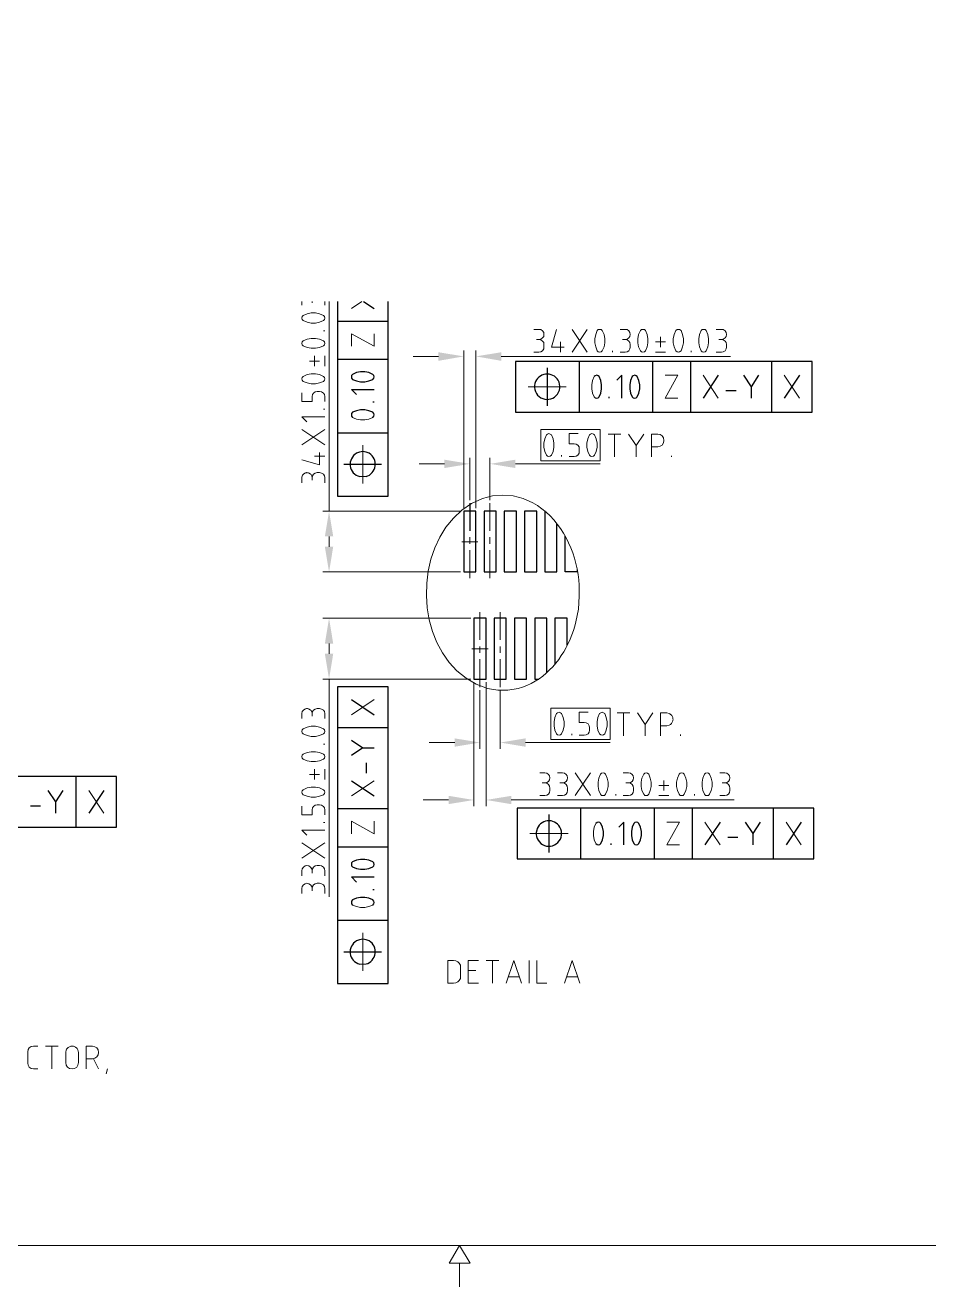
# Model space of a CAD drawing. Header units: inches. Extents: x 0 to 139, y 0 to 117.
# Drawn here: x 41.54 to 63.82, y 0.72 to 31.83 of the extents above; entities that cross this region are included whole.
import ezdxf

# ---------------------------------------------------------------- set-up
doc = ezdxf.new("R2010")
doc.units = ezdxf.units.IN
doc.header["$MEASUREMENT"] = 0
for name, color, linetype, lineweight in [('Color-7-Line_Weight-20', 7, 'Continuous', 20), ('Color-7-Line_Weight-25', 7, 'Continuous', 25), ('Color-7-Line_Weight-30', 7, 'Continuous', 30)]:
    doc.layers.add(name, color=color, linetype=linetype, lineweight=lineweight)

msp = doc.modelspace()

# ---------------------------------------------------------------- hatches: boundary and pattern name
at = {"layer": 'Color-7-Line_Weight-20'}
for points in [[(51.727, 23.768), (51.727, 23.557), (52.349, 23.666)], [(53.273, 23.768), (53.273, 23.557), (52.651, 23.666)], [(51.873, 21.119), (51.873, 20.913), (52.5, 21.016)], [(53.625, 21.119), (53.625, 20.913), (52.997, 21.016)], [(48.926, 19.227), (49.132, 19.227), (49.029, 19.848)], [(48.926, 18.972), (49.132, 18.972), (49.029, 18.351)], [(48.926, 16.583), (49.132, 16.583), (49.029, 17.21)], [(48.926, 16.334), (49.132, 16.334), (49.029, 15.707)], [(52.127, 14.247), (52.127, 14.041), (52.749, 14.144)], [(53.873, 14.247), (53.873, 14.041), (53.252, 14.144)], [(51.975, 12.83), (51.975, 12.625), (52.597, 12.728)], [(53.522, 12.83), (53.522, 12.625), (52.9, 12.728)]]:
    msp.add_hatch(color=256, dxfattribs=at).paths.add_polyline_path(points)

# ---------------------------------------------------------------- linework, layer by layer
at = {"layer": 'Color-7-Line_Weight-20', "linetype": 'Continuous'}
for p, q in [((48.358, 24.925), (48.358, 25.022)), ((48.612, 25.022), (48.612, 24.985)), ((48.921, 25.022), (48.921, 24.925)), ((49.029, 19.848), (49.029, 25.022)), ((49.58, 24.85), (49.841, 25.022)), ((48.921, 24.298), (48.894, 24.298)), ((55.02, 24.331), (55.393, 23.768)), ((55.393, 24.331), (55.02, 23.768)), ((54.738, 24.022), (54.738, 23.768)), ((57.08, 24.022), (57.328, 24.022)), ((57.204, 23.893), (57.204, 24.147)), ((48.672, 23.422), (48.672, 23.676)), ((48.921, 23.422), (48.921, 23.676)), ((51.727, 23.666), (51.1, 23.666)), ((52.349, 19.924), (52.349, 23.812)), ((52.651, 19.924), (52.651, 23.812)), ((53.273, 23.666), (58.929, 23.666)), ((56.014, 23.768), (56.014, 23.801)), ((57.08, 23.768), (57.328, 23.768)), ((57.955, 23.768), (57.955, 23.801)), ((48.796, 23.552), (48.548, 23.552)), ((58.253, 23.201), (58.626, 22.638)), ((60.253, 23.201), (60.626, 22.638)), ((53.938, 22.919), (54.879, 22.919)), ((48.921, 22.362), (48.894, 22.362)), ((48.358, 21.487), (48.921, 21.86)), ((48.358, 21.86), (48.921, 21.487)), ((49.861, 20.535), (49.861, 21.476)), ((55.912, 21.752), (56.225, 21.752)), ((56.068, 21.189), (56.068, 21.752)), ((56.598, 21.47), (56.788, 21.752)), ((48.672, 21.205), (48.921, 21.205)), ((52.5, 20.124), (52.5, 21.168)), ((52.997, 20.124), (52.997, 21.168)), ((54.76, 21.2), (54.76, 21.227)), ((57.474, 21.189), (57.474, 21.216)), ((51.873, 21.016), (51.251, 21.016)), ((53.625, 21.016), (55.712, 21.016)), ((52.997, 20.048), (52.997, 19.362)), ((52.273, 19.848), (48.877, 19.848)), ((49.029, 18.972), (49.029, 19.227)), ((52.3, 19.097), (52.7, 19.097)), ((52.5, 19.205), (52.5, 19.043)), ((52.997, 19.205), (52.997, 19.043)), ((52.5, 18.886), (52.5, 18.199)), ((52.997, 18.886), (52.997, 18.199)), ((52.273, 18.351), (48.877, 18.351)), ((52.522, 17.21), (48.877, 17.21)), ((52.749, 17.361), (52.749, 16.675)), ((53.252, 17.361), (53.252, 16.675)), ((49.029, 16.583), (49.029, 16.334)), ((52.749, 16.512), (52.749, 16.356)), ((53.252, 16.512), (53.252, 16.356)), ((52.549, 16.458), (52.949, 16.458)), ((52.749, 16.199), (52.749, 15.507)), ((53.252, 16.199), (53.252, 15.507)), ((52.522, 15.707), (48.877, 15.707)), ((49.029, 15.707), (49.029, 10.343)), ((52.597, 15.636), (52.597, 12.576)), ((52.9, 15.636), (52.9, 12.576)), ((52.749, 15.436), (52.749, 13.993)), ((53.252, 15.436), (53.252, 13.993)), ((49.58, 14.825), (50.143, 15.204)), ((56.133, 14.874), (56.447, 14.874)), ((56.29, 14.312), (56.29, 14.874)), ((56.825, 14.593), (57.009, 14.874)), ((55.014, 14.328), (55.014, 14.355)), ((57.696, 14.312), (57.696, 14.339)), ((48.921, 14.106), (48.894, 14.106)), ((52.127, 14.144), (51.5, 14.144)), ((53.873, 14.144), (55.96, 14.144)), ((48.672, 13.236), (48.672, 13.485)), ((48.921, 13.236), (48.921, 13.485)), ((55.101, 13.398), (55.474, 12.836)), ((55.474, 13.398), (55.101, 12.836)), ((48.796, 13.36), (48.548, 13.36)), ((49.58, 12.83), (50.143, 13.203)), ((57.161, 13.084), (57.409, 13.084)), ((57.285, 12.96), (57.285, 13.209)), ((43.103, 12.965), (43.476, 12.403)), ((56.101, 12.836), (56.101, 12.868)), ((57.161, 12.836), (57.409, 12.836)), ((58.037, 12.836), (58.037, 12.868)), ((51.975, 12.728), (51.348, 12.728)), ((53.522, 12.728), (59.015, 12.728)), ((48.921, 12.171), (48.894, 12.171)), ((58.296, 12.182), (58.669, 11.619)), ((60.297, 12.182), (60.67, 11.619)), ((53.981, 11.9), (54.922, 11.9)), ((48.358, 11.295), (48.921, 11.673)), ((48.358, 11.673), (48.921, 11.295)), ((49.861, 8.516), (49.861, 9.451)), ((52.9, 8.77), (53.214, 8.77)), ((53.057, 8.208), (53.057, 8.77)), ((53.96, 8.208), (53.96, 8.77)), ((52.651, 8.521), (52.462, 8.521)), ((53.722, 8.364), (53.452, 8.364)), ((55.155, 8.364), (54.89, 8.364)), ((42.038, 6.661), (42.346, 6.661)), ((42.195, 6.099), (42.195, 6.661)), ((43.222, 6.348), (43.346, 6.099)), ((43.535, 5.975), (43.568, 6.099)), ((52.246, 1.303), (52.246, 0.725))]:
    msp.add_line(p, q, dxfattribs=at)
for points in [[(1.622, 1.746), (103.124, 1.746), (103.124, 72.5), (1.622, 72.5)], [(48.358, 24.612), (48.369, 24.579), (48.391, 24.547), (48.488, 24.509), (48.591, 24.487), (48.694, 24.487), (48.796, 24.509), (48.894, 24.547), (48.915, 24.579), (48.921, 24.612), (48.915, 24.65), (48.894, 24.677), (48.796, 24.714), (48.694, 24.736), (48.591, 24.736), (48.488, 24.714), (48.391, 24.677), (48.369, 24.65)], [(55.582, 24.103), (55.582, 24.001), (55.603, 23.898), (55.641, 23.801), (55.668, 23.779), (55.706, 23.768), (55.739, 23.779), (55.766, 23.801), (55.809, 23.898), (55.825, 24.001), (55.825, 24.103), (55.809, 24.206), (55.766, 24.304), (55.739, 24.325), (55.706, 24.331), (55.668, 24.325), (55.641, 24.304), (55.603, 24.206)], [(56.642, 24.103), (56.642, 24.001), (56.663, 23.898), (56.706, 23.801), (56.733, 23.779), (56.766, 23.768), (56.804, 23.779), (56.831, 23.801), (56.869, 23.898), (56.89, 24.001), (56.89, 24.103), (56.869, 24.206), (56.831, 24.304), (56.804, 24.325), (56.766, 24.331), (56.733, 24.325), (56.706, 24.304), (56.663, 24.206)], [(57.517, 24.103), (57.517, 24.001), (57.539, 23.898), (57.577, 23.801), (57.609, 23.779), (57.642, 23.768), (57.674, 23.779), (57.707, 23.801), (57.745, 23.898), (57.766, 24.001), (57.766, 24.103), (57.745, 24.206), (57.707, 24.304), (57.674, 24.325), (57.642, 24.331), (57.609, 24.325), (57.577, 24.304), (57.539, 24.206)], [(58.145, 24.103), (58.145, 24.001), (58.166, 23.898), (58.204, 23.801), (58.231, 23.779), (58.269, 23.768), (58.301, 23.779), (58.328, 23.801), (58.372, 23.898), (58.388, 24.001), (58.388, 24.103), (58.372, 24.206), (58.328, 24.304), (58.301, 24.325), (58.269, 24.331), (58.231, 24.325), (58.204, 24.304), (58.166, 24.206)], [(48.358, 23.985), (48.369, 23.952), (48.391, 23.925), (48.488, 23.882), (48.591, 23.866), (48.694, 23.866), (48.796, 23.882), (48.894, 23.925), (48.915, 23.952), (48.921, 23.985), (48.915, 24.022), (48.894, 24.049), (48.796, 24.087), (48.694, 24.109), (48.591, 24.109), (48.488, 24.087), (48.391, 24.049), (48.369, 24.022)], [(48.358, 23.114), (48.369, 23.076), (48.391, 23.049), (48.488, 23.011), (48.591, 22.99), (48.694, 22.99), (48.796, 23.011), (48.894, 23.049), (48.915, 23.076), (48.921, 23.114), (48.915, 23.146), (48.894, 23.174), (48.796, 23.217), (48.694, 23.233), (48.591, 23.233), (48.488, 23.217), (48.391, 23.174), (48.369, 23.146)], [(54.252, 21.092), (55.712, 21.092), (55.712, 21.865), (54.252, 21.865)], [(54.327, 21.53), (54.327, 21.427), (54.349, 21.324), (54.387, 21.227), (54.414, 21.205), (54.452, 21.2), (54.484, 21.205), (54.511, 21.227), (54.555, 21.324), (54.571, 21.427), (54.571, 21.53), (54.555, 21.633), (54.511, 21.73), (54.484, 21.752), (54.452, 21.762), (54.414, 21.752), (54.387, 21.73), (54.349, 21.633)], [(55.387, 21.53), (55.387, 21.427), (55.409, 21.324), (55.452, 21.227), (55.479, 21.205), (55.512, 21.2), (55.549, 21.205), (55.576, 21.227), (55.614, 21.324), (55.636, 21.427), (55.636, 21.53), (55.614, 21.633), (55.576, 21.73), (55.549, 21.752), (55.512, 21.762), (55.479, 21.752), (55.452, 21.73), (55.409, 21.633)], [(51.43, 17.769), (51.451, 17.468), (51.501, 17.171), (51.58, 16.885), (51.687, 16.611), (51.824, 16.355), (51.989, 16.12), (52.183, 15.911), (52.406, 15.732), (52.657, 15.587), (52.938, 15.48), (53.187, 15.436), (53.441, 15.436), (53.689, 15.48), (53.801, 15.513), (53.909, 15.553), (54.012, 15.601), (54.112, 15.655), (54.207, 15.716), (54.298, 15.783), (54.385, 15.855), (54.468, 15.933), (54.547, 16.015), (54.621, 16.102), (54.691, 16.193), (54.756, 16.287), (54.817, 16.385), (54.874, 16.485), (54.926, 16.588), (54.973, 16.692), (55.016, 16.799), (55.054, 16.906), (55.088, 17.015), (55.117, 17.123), (55.176, 17.437), (55.198, 17.756), (55.2, 17.888), (55.195, 18.022), (55.185, 18.156), (55.168, 18.29), (55.145, 18.424), (55.115, 18.557), (55.079, 18.688), (55.038, 18.818), (54.99, 18.945), (54.935, 19.07), (54.875, 19.191), (54.808, 19.309), (54.735, 19.422), (54.656, 19.531), (54.571, 19.634), (54.479, 19.733), (54.382, 19.824), (54.278, 19.91), (54.168, 19.988), (54.052, 20.059), (53.814, 20.162), (53.565, 20.227), (53.316, 20.248), (53.062, 20.227), (52.814, 20.162), (52.545, 20.035), (52.305, 19.872), (52.094, 19.677), (51.912, 19.455), (51.76, 19.209), (51.636, 18.943), (51.541, 18.663), (51.475, 18.37), (51.438, 18.071)], [(54.5, 14.22), (55.96, 14.22), (55.96, 14.993), (54.5, 14.993)], [(54.576, 14.658), (54.576, 14.555), (54.598, 14.452), (54.636, 14.355), (54.663, 14.333), (54.701, 14.328), (54.733, 14.333), (54.76, 14.355), (54.803, 14.452), (54.825, 14.555), (54.825, 14.658), (54.803, 14.761), (54.76, 14.858), (54.733, 14.879), (54.701, 14.89), (54.663, 14.879), (54.636, 14.858), (54.598, 14.761)], [(55.641, 14.658), (55.641, 14.555), (55.658, 14.452), (55.701, 14.355), (55.728, 14.333), (55.76, 14.328), (55.798, 14.333), (55.825, 14.355), (55.863, 14.452), (55.885, 14.555), (55.885, 14.658), (55.863, 14.761), (55.825, 14.858), (55.798, 14.879), (55.76, 14.89), (55.728, 14.879), (55.701, 14.858), (55.658, 14.761)], [(48.358, 14.42), (48.369, 14.387), (48.391, 14.36), (48.488, 14.317), (48.591, 14.296), (48.694, 14.296), (48.796, 14.317), (48.894, 14.36), (48.915, 14.387), (48.921, 14.42), (48.915, 14.458), (48.894, 14.485), (48.796, 14.523), (48.694, 14.544), (48.591, 14.544), (48.488, 14.523), (48.391, 14.485), (48.369, 14.458)], [(48.358, 13.798), (48.369, 13.76), (48.391, 13.733), (48.488, 13.695), (48.591, 13.674), (48.694, 13.674), (48.796, 13.695), (48.894, 13.733), (48.915, 13.76), (48.921, 13.798), (48.915, 13.831), (48.894, 13.858), (48.796, 13.901), (48.694, 13.917), (48.591, 13.917), (48.488, 13.901), (48.391, 13.858), (48.369, 13.831)], [(55.663, 13.166), (55.663, 13.063), (55.685, 12.96), (55.722, 12.868), (55.749, 12.841), (55.787, 12.836), (55.82, 12.841), (55.847, 12.868), (55.89, 12.96), (55.912, 13.063), (55.912, 13.166), (55.89, 13.268), (55.847, 13.366), (55.82, 13.387), (55.787, 13.398), (55.749, 13.387), (55.722, 13.366), (55.685, 13.268)], [(56.728, 13.166), (56.728, 13.063), (56.744, 12.96), (56.788, 12.868), (56.815, 12.841), (56.847, 12.836), (56.885, 12.841), (56.912, 12.868), (56.95, 12.96), (56.971, 13.063), (56.971, 13.166), (56.95, 13.268), (56.912, 13.366), (56.885, 13.387), (56.847, 13.398), (56.815, 13.387), (56.788, 13.366), (56.744, 13.268)], [(57.599, 13.166), (57.599, 13.063), (57.62, 12.96), (57.663, 12.868), (57.69, 12.841), (57.723, 12.836), (57.761, 12.841), (57.788, 12.868), (57.826, 12.96), (57.847, 13.063), (57.847, 13.166), (57.826, 13.268), (57.788, 13.366), (57.761, 13.387), (57.723, 13.398), (57.69, 13.387), (57.663, 13.366), (57.62, 13.268)], [(58.226, 13.166), (58.226, 13.063), (58.247, 12.96), (58.285, 12.868), (58.312, 12.841), (58.35, 12.836), (58.383, 12.841), (58.41, 12.868), (58.453, 12.96), (58.474, 13.063), (58.474, 13.166), (58.453, 13.268), (58.41, 13.366), (58.383, 13.387), (58.35, 13.398), (58.312, 13.387), (58.285, 13.366), (58.247, 13.268)], [(48.358, 12.922), (48.369, 12.884), (48.391, 12.857), (48.488, 12.82), (48.591, 12.798), (48.694, 12.798), (48.796, 12.82), (48.894, 12.857), (48.915, 12.884), (48.921, 12.922), (48.915, 12.955), (48.894, 12.982), (48.796, 13.025), (48.694, 13.041), (48.591, 13.041), (48.488, 13.025), (48.391, 12.982), (48.369, 12.955)], [(51.959, 8.208), (52.1, 8.208), (52.154, 8.218), (52.203, 8.24), (52.24, 8.278), (52.267, 8.326), (52.273, 8.381), (52.273, 8.597), (52.267, 8.651), (52.24, 8.7), (52.203, 8.737), (52.154, 8.764), (52.1, 8.77), (51.959, 8.77)], [(42.535, 6.504), (42.546, 6.564), (42.557, 6.582), (42.569, 6.598), (42.582, 6.612), (42.597, 6.624), (42.611, 6.635), (42.627, 6.643), (42.643, 6.65), (42.66, 6.655), (42.677, 6.658), (42.693, 6.659), (42.71, 6.658), (42.727, 6.655), (42.743, 6.651), (42.759, 6.644), (42.775, 6.636), (42.789, 6.625), (42.803, 6.613), (42.816, 6.598), (42.828, 6.582), (42.838, 6.564), (42.849, 6.504), (42.849, 6.256), (42.838, 6.191), (42.806, 6.142), (42.752, 6.11), (42.692, 6.099), (42.633, 6.11), (42.584, 6.142), (42.546, 6.191), (42.535, 6.256)], [(51.992, 1.303), (52.246, 1.746), (52.505, 1.303)]]:
    msp.add_lwpolyline(points, close=True, dxfattribs=at)
for points in [[(54.144, 24.082), (54.203, 24.082), (54.252, 24.093), (54.295, 24.12), (54.322, 24.158), (54.327, 24.206), (54.322, 24.255), (54.295, 24.298), (54.252, 24.325), (54.203, 24.331), (54.079, 24.331)], [(54.83, 23.893), (54.517, 23.893), (54.641, 24.331)], [(56.268, 24.082), (56.328, 24.082), (56.377, 24.093), (56.42, 24.12), (56.447, 24.158), (56.452, 24.206), (56.447, 24.255), (56.42, 24.298), (56.377, 24.325), (56.328, 24.331), (56.204, 24.331)], [(58.642, 24.082), (58.707, 24.082), (58.75, 24.093), (58.793, 24.12), (58.82, 24.158), (58.831, 24.206), (58.82, 24.255), (58.793, 24.298), (58.75, 24.325), (58.707, 24.331), (58.577, 24.331)], [(50.143, 24.222), (50.143, 23.914), (49.58, 24.222), (49.58, 23.914)], [(54.203, 24.082), (54.252, 24.071), (54.295, 24.044), (54.322, 24.006), (54.327, 23.957), (54.327, 23.893), (54.322, 23.849), (54.295, 23.806), (54.252, 23.779), (54.203, 23.768), (54.079, 23.768)], [(56.328, 24.082), (56.377, 24.071), (56.42, 24.044), (56.447, 24.006), (56.452, 23.957), (56.452, 23.893), (56.447, 23.849), (56.42, 23.806), (56.377, 23.779), (56.328, 23.768), (56.204, 23.768)], [(58.707, 24.082), (58.75, 24.071), (58.793, 24.044), (58.82, 24.006), (58.831, 23.957), (58.831, 23.893), (58.82, 23.849), (58.793, 23.806), (58.75, 23.779), (58.707, 23.768), (58.577, 23.768)], [(55.566, 23.168), (55.528, 23.071), (55.506, 22.968), (55.506, 22.865), (55.528, 22.763), (55.566, 22.665)], [(57.631, 22.638), (57.317, 22.638), (57.631, 23.201), (57.317, 23.201)], [(48.921, 22.552), (48.921, 22.676), (48.915, 22.725), (48.888, 22.763), (48.845, 22.79), (48.796, 22.8), (48.737, 22.8), (48.688, 22.79), (48.645, 22.763), (48.618, 22.725), (48.612, 22.676), (48.612, 22.552), (48.358, 22.552), (48.358, 22.768)], [(48.483, 22.049), (48.358, 22.173), (48.921, 22.173)], [(50.11, 22.162), (50.013, 22.119), (49.91, 22.103), (49.807, 22.103), (49.705, 22.119), (49.607, 22.162)], [(55.171, 21.762), (54.949, 21.762), (54.949, 21.508), (55.074, 21.508), (55.122, 21.503), (55.166, 21.476), (55.193, 21.433), (55.198, 21.384), (55.198, 21.324), (55.193, 21.276), (55.166, 21.232), (55.122, 21.205), (55.074, 21.2), (54.949, 21.2)], [(56.598, 21.189), (56.598, 21.47), (56.414, 21.752)], [(56.977, 21.189), (56.977, 21.752), (57.134, 21.752), (57.193, 21.741), (57.242, 21.703), (57.274, 21.654), (57.285, 21.595), (57.274, 21.535), (57.242, 21.481), (57.193, 21.449), (57.134, 21.438), (56.977, 21.438)], [(48.796, 21.297), (48.796, 20.989), (48.358, 21.114)], [(48.612, 20.611), (48.612, 20.676), (48.602, 20.724), (48.593, 20.738), (48.584, 20.751), (48.574, 20.762), (48.563, 20.772), (48.551, 20.78), (48.539, 20.787), (48.526, 20.792), (48.513, 20.796), (48.499, 20.798), (48.485, 20.799), (48.472, 20.798), (48.458, 20.796), (48.445, 20.792), (48.432, 20.787), (48.42, 20.78), (48.408, 20.772), (48.397, 20.762), (48.387, 20.751), (48.377, 20.738), (48.369, 20.724), (48.358, 20.676), (48.358, 20.551)], [(48.921, 20.551), (48.921, 20.676), (48.915, 20.724), (48.888, 20.762), (48.845, 20.789), (48.796, 20.8), (48.737, 20.8), (48.688, 20.789), (48.645, 20.762), (48.618, 20.724), (48.612, 20.676)], [(48.612, 14.798), (48.612, 14.858), (48.602, 14.907), (48.593, 14.921), (48.584, 14.933), (48.574, 14.945), (48.563, 14.954), (48.551, 14.962), (48.539, 14.969), (48.526, 14.974), (48.513, 14.978), (48.499, 14.98), (48.485, 14.981), (48.472, 14.98), (48.458, 14.978), (48.445, 14.974), (48.432, 14.969), (48.42, 14.963), (48.408, 14.954), (48.397, 14.945), (48.387, 14.933), (48.377, 14.921), (48.369, 14.907), (48.358, 14.858), (48.358, 14.734)], [(48.921, 14.734), (48.921, 14.858), (48.915, 14.907), (48.888, 14.944), (48.845, 14.971), (48.796, 14.982), (48.737, 14.982), (48.688, 14.971), (48.645, 14.944), (48.618, 14.907), (48.612, 14.858)], [(55.42, 14.89), (55.198, 14.89), (55.198, 14.642), (55.322, 14.642), (55.371, 14.631), (55.414, 14.604), (55.441, 14.56), (55.452, 14.512), (55.452, 14.452), (55.441, 14.404), (55.414, 14.36), (55.371, 14.333), (55.322, 14.328), (55.198, 14.328)], [(56.825, 14.312), (56.825, 14.593), (56.636, 14.874)], [(57.198, 14.312), (57.198, 14.874), (57.355, 14.874), (57.415, 14.858), (57.434, 14.848), (57.45, 14.836), (57.465, 14.824), (57.477, 14.81), (57.488, 14.795), (57.496, 14.78), (57.502, 14.763), (57.507, 14.747), (57.509, 14.73), (57.51, 14.713), (57.508, 14.696), (57.505, 14.679), (57.5, 14.663), (57.493, 14.647), (57.485, 14.632), (57.474, 14.617), (57.462, 14.604), (57.448, 14.592), (57.432, 14.581), (57.415, 14.571), (57.355, 14.56), (57.198, 14.56)], [(54.284, 13.149), (54.349, 13.149), (54.398, 13.155), (54.436, 13.182), (54.463, 13.225), (54.473, 13.274), (54.463, 13.322), (54.436, 13.36), (54.398, 13.387), (54.349, 13.398), (54.225, 13.398)], [(54.722, 13.149), (54.787, 13.149), (54.836, 13.155), (54.874, 13.182), (54.901, 13.225), (54.911, 13.274), (54.901, 13.322), (54.874, 13.36), (54.836, 13.387), (54.787, 13.398), (54.663, 13.398)], [(56.35, 13.149), (56.409, 13.149), (56.458, 13.155), (56.501, 13.182), (56.528, 13.225), (56.539, 13.274), (56.528, 13.322), (56.501, 13.36), (56.458, 13.387), (56.409, 13.398), (56.285, 13.398)], [(58.723, 13.149), (58.788, 13.149), (58.837, 13.155), (58.875, 13.182), (58.902, 13.225), (58.912, 13.274), (58.902, 13.322), (58.875, 13.36), (58.837, 13.387), (58.788, 13.398), (58.664, 13.398)], [(54.349, 13.149), (54.398, 13.139), (54.436, 13.111), (54.463, 13.068), (54.473, 13.02), (54.473, 12.96), (54.463, 12.911), (54.436, 12.874), (54.398, 12.847), (54.349, 12.836), (54.225, 12.836)], [(54.787, 13.149), (54.836, 13.139), (54.874, 13.111), (54.901, 13.068), (54.911, 13.02), (54.911, 12.96), (54.901, 12.911), (54.874, 12.874), (54.836, 12.847), (54.787, 12.836), (54.663, 12.836)], [(56.409, 13.149), (56.458, 13.139), (56.501, 13.111), (56.528, 13.068), (56.539, 13.02), (56.539, 12.96), (56.528, 12.911), (56.501, 12.874), (56.458, 12.847), (56.409, 12.836), (56.285, 12.836)], [(58.788, 13.149), (58.837, 13.139), (58.875, 13.111), (58.902, 13.068), (58.912, 13.02), (58.912, 12.96), (58.902, 12.911), (58.875, 12.874), (58.837, 12.847), (58.788, 12.836), (58.664, 12.836)], [(48.921, 12.36), (48.921, 12.484), (48.915, 12.533), (48.888, 12.571), (48.845, 12.598), (48.796, 12.609), (48.737, 12.609), (48.688, 12.598), (48.645, 12.571), (48.618, 12.533), (48.612, 12.484), (48.612, 12.36), (48.358, 12.36), (48.358, 12.576)], [(50.143, 12.203), (50.143, 11.89), (49.58, 12.203), (49.58, 11.89)], [(55.609, 12.149), (55.566, 12.057), (55.549, 11.954), (55.549, 11.852), (55.566, 11.749), (55.609, 11.652)], [(57.669, 11.619), (57.361, 11.619), (57.669, 12.182), (57.361, 12.182)], [(48.483, 11.857), (48.358, 11.981), (48.921, 11.981)], [(48.612, 10.922), (48.612, 10.981), (48.602, 11.03), (48.575, 11.073), (48.531, 11.1), (48.483, 11.111), (48.439, 11.1), (48.396, 11.073), (48.369, 11.03), (48.358, 10.981), (48.358, 10.857)], [(48.921, 10.857), (48.921, 10.981), (48.915, 11.03), (48.888, 11.073), (48.845, 11.1), (48.796, 11.111), (48.737, 11.111), (48.688, 11.1), (48.645, 11.073), (48.618, 11.03), (48.612, 10.981)], [(48.612, 10.484), (48.612, 10.543), (48.602, 10.592), (48.575, 10.635), (48.531, 10.662), (48.483, 10.673), (48.439, 10.662), (48.396, 10.635), (48.369, 10.592), (48.358, 10.543), (48.358, 10.419)], [(48.921, 10.419), (48.921, 10.543), (48.915, 10.592), (48.888, 10.635), (48.845, 10.662), (48.796, 10.673), (48.737, 10.673), (48.688, 10.662), (48.645, 10.635), (48.618, 10.592), (48.612, 10.543)], [(50.11, 10.138), (50.013, 10.1), (49.91, 10.078), (49.807, 10.078), (49.705, 10.1), (49.607, 10.138)], [(52.711, 8.77), (52.462, 8.77), (52.462, 8.208), (52.711, 8.208)], [(53.776, 8.208), (53.587, 8.77), (53.397, 8.208)], [(54.398, 8.208), (54.149, 8.208), (54.149, 8.77)], [(55.214, 8.208), (55.025, 8.77), (54.836, 8.208)], [(41.849, 6.099), (41.74, 6.099), (41.686, 6.11), (41.638, 6.137), (41.611, 6.185), (41.6, 6.239), (41.6, 6.521), (41.611, 6.575), (41.638, 6.618), (41.686, 6.65), (41.74, 6.661), (41.849, 6.661)], [(43.038, 6.099), (43.038, 6.661), (43.195, 6.661), (43.254, 6.645), (43.303, 6.613), (43.335, 6.564), (43.346, 6.504), (43.335, 6.445), (43.303, 6.391), (43.254, 6.358), (43.195, 6.348), (43.038, 6.348)]]:
    msp.add_lwpolyline(points, dxfattribs=at)
at = {"layer": 'Color-7-Line_Weight-25', "linetype": 'Continuous'}
for p, q in [((49.882, 25.022), (50.143, 24.85)), ((49.234, 24.536), (50.483, 24.536)), ((49.234, 23.601), (50.483, 23.601)), ((54.409, 23.384), (54.409, 22.449)), ((55.193, 23.541), (55.193, 22.292)), ((57.004, 23.541), (57.004, 22.292)), ((57.939, 23.541), (57.939, 22.292)), ((59.94, 23.541), (59.94, 22.292)), ((58.626, 23.201), (58.253, 22.638)), ((59.442, 22.919), (59.626, 23.201)), ((60.626, 23.201), (60.253, 22.638)), ((58.815, 22.822), (59.064, 22.822)), ((50.143, 22.536), (50.11, 22.536)), ((55.939, 22.638), (55.939, 22.665)), ((49.234, 21.784), (50.483, 21.784)), ((49.391, 21.005), (50.326, 21.005)), ((49.58, 15.204), (50.143, 14.825)), ((49.234, 14.517), (50.483, 14.517)), ((49.861, 14.014), (50.143, 14.014)), ((49.953, 13.393), (49.953, 13.641)), ((42.789, 13.306), (42.789, 12.057)), ((49.58, 13.203), (50.143, 12.83)), ((42.292, 12.684), (42.476, 12.965)), ((43.476, 12.965), (43.103, 12.403)), ((41.665, 12.587), (41.913, 12.587)), ((49.234, 12.517), (50.483, 12.517)), ((55.23, 12.528), (55.23, 11.279)), ((57.047, 12.528), (57.047, 11.279)), ((57.982, 12.528), (57.982, 11.279)), ((59.983, 12.528), (59.983, 11.279)), ((54.452, 12.371), (54.452, 11.43)), ((58.669, 12.182), (58.296, 11.619)), ((59.486, 11.9), (59.669, 12.182)), ((60.67, 12.182), (60.297, 11.619)), ((49.234, 11.576), (50.483, 11.576)), ((55.982, 11.619), (55.982, 11.652)), ((58.858, 11.808), (59.107, 11.808)), ((50.143, 10.516), (50.11, 10.516)), ((49.234, 9.765), (50.483, 9.765)), ((49.391, 8.981), (50.326, 8.981))]:
    msp.add_line(p, q, dxfattribs=at)
for points in [[(49.234, 25.022), (49.234, 20.221), (50.483, 20.221), (50.483, 25.022)], [(55.566, 22.665), (55.593, 22.644), (55.63, 22.638), (55.663, 22.644), (55.69, 22.665), (55.728, 22.763), (55.749, 22.865), (55.749, 22.968), (55.728, 23.071), (55.69, 23.168), (55.663, 23.19), (55.63, 23.201), (55.593, 23.19), (55.566, 23.168)], [(56.252, 22.638), (56.252, 23.201), (56.128, 23.076)], [(59.442, 22.638), (59.442, 22.919), (59.253, 23.201)], [(49.705, 22.725), (49.58, 22.849), (50.143, 22.849)], [(50.11, 22.162), (50.132, 22.189), (50.143, 22.222), (50.132, 22.26), (50.11, 22.287), (50.013, 22.325), (49.91, 22.346), (49.807, 22.346), (49.705, 22.325), (49.607, 22.287), (49.586, 22.26), (49.58, 22.222), (49.586, 22.189), (49.607, 22.162)], [(50.018, 21.276), (49.943, 21.308), (49.861, 21.319), (49.78, 21.308), (49.705, 21.276)], [(49.943, 20.703), (49.861, 20.692), (49.78, 20.703)], [(49.58, 14.204), (49.861, 14.014), (49.58, 13.825)], [(42.292, 12.403), (42.292, 12.684), (42.103, 12.965)], [(55.609, 11.652), (55.636, 11.63), (55.668, 11.619), (55.706, 11.63), (55.733, 11.652), (55.771, 11.749), (55.793, 11.852), (55.793, 11.954), (55.771, 12.057), (55.733, 12.149), (55.706, 12.176), (55.668, 12.182), (55.636, 12.176), (55.609, 12.149)], [(56.296, 11.619), (56.296, 12.182), (56.171, 12.057)], [(59.486, 11.619), (59.486, 11.9), (59.296, 12.182)], [(49.705, 10.7), (49.58, 10.83), (50.143, 10.83)], [(50.11, 10.138), (50.132, 10.165), (50.143, 10.203), (50.132, 10.235), (50.11, 10.262), (50.013, 10.305), (49.91, 10.327), (49.807, 10.327), (49.705, 10.305), (49.607, 10.262), (49.586, 10.235), (49.58, 10.203), (49.586, 10.165), (49.607, 10.138)], [(50.018, 9.251), (49.943, 9.283), (49.861, 9.294), (49.78, 9.283), (49.705, 9.251)], [(49.943, 8.683), (49.861, 8.672), (49.78, 8.683)]]:
    msp.add_lwpolyline(points, dxfattribs=at)
for points in [[(53.63, 22.292), (60.94, 22.292), (60.94, 23.541), (53.63, 23.541)], [(49.58, 23.163), (49.586, 23.125), (49.607, 23.098), (49.705, 23.06), (49.807, 23.038), (49.91, 23.038), (50.013, 23.06), (50.11, 23.098), (50.132, 23.125), (50.143, 23.163), (50.132, 23.195), (50.11, 23.222), (50.013, 23.265), (49.91, 23.282), (49.807, 23.282), (49.705, 23.265), (49.607, 23.222), (49.586, 23.195)], [(56.442, 22.968), (56.442, 22.865), (56.463, 22.763), (56.501, 22.665), (56.528, 22.644), (56.566, 22.638), (56.598, 22.644), (56.625, 22.665), (56.669, 22.763), (56.69, 22.865), (56.69, 22.968), (56.669, 23.071), (56.625, 23.168), (56.598, 23.19), (56.566, 23.201), (56.528, 23.19), (56.501, 23.168), (56.463, 23.071)], [(49.234, 8.202), (50.483, 8.202), (50.483, 15.517), (49.234, 15.517)], [(36.474, 12.057), (43.79, 12.057), (43.79, 13.306), (36.474, 13.306)], [(53.668, 11.279), (60.983, 11.279), (60.983, 12.528), (53.668, 12.528)], [(56.485, 11.954), (56.485, 11.852), (56.506, 11.749), (56.544, 11.652), (56.571, 11.63), (56.609, 11.619), (56.642, 11.63), (56.669, 11.652), (56.712, 11.749), (56.733, 11.852), (56.733, 11.954), (56.712, 12.057), (56.669, 12.149), (56.642, 12.176), (56.609, 12.182), (56.571, 12.176), (56.544, 12.149), (56.506, 12.057)], [(49.58, 11.138), (49.586, 11.106), (49.607, 11.079), (49.705, 11.035), (49.807, 11.019), (49.91, 11.019), (50.013, 11.035), (50.11, 11.079), (50.132, 11.106), (50.143, 11.138), (50.132, 11.176), (50.11, 11.203), (50.013, 11.241), (49.91, 11.262), (49.807, 11.262), (49.705, 11.241), (49.607, 11.203), (49.586, 11.176)]]:
    msp.add_lwpolyline(points, close=True, dxfattribs=at)
for centre, radius, start, end in [((54.408, 22.919), 0.313, 164.9495, 30.0981), ((54.409, 22.916), 0.314, 30.6985, 164.3491), ((49.861, 21.005), 0.313, 120.0379, 255.0092), ((49.854, 21.006), 0.316, 286.2081, 58.7438), ((54.451, 11.901), 0.313, 30.038, 165.0096), ((54.451, 11.9), 0.313, 164.9493, 30.0984), ((49.859, 8.983), 0.31, 119.8952, 255.2935), ((49.858, 8.984), 0.312, 285.7738, 59.0364)]:
    msp.add_arc(centre, radius, start, end, dxfattribs=at)
at = {"layer": 'Color-7-Line_Weight-30', "linetype": 'Continuous'}
msp.add_line((52.5, 20.048), (52.5, 19.362), dxfattribs=at)
for points in [[(52.349, 18.351), (52.651, 18.351), (52.651, 19.848), (52.349, 19.848)], [(52.851, 18.351), (53.149, 18.351), (53.149, 19.848), (52.851, 19.848)], [(53.349, 18.351), (53.652, 18.351), (53.652, 19.848), (53.349, 19.848)], [(53.852, 18.351), (54.149, 18.351), (54.149, 19.848), (53.852, 19.848)], [(52.597, 15.707), (52.9, 15.707), (52.9, 17.21), (52.597, 17.21)], [(53.1, 15.707), (53.397, 15.707), (53.397, 17.21), (53.1, 17.21)], [(53.598, 15.707), (53.9, 15.707), (53.9, 17.21), (53.598, 17.21)]]:
    msp.add_lwpolyline(points, close=True, dxfattribs=at)
for points in [[(54.354, 19.848), (54.349, 19.848), (54.349, 18.351), (54.646, 18.351), (54.646, 19.54)], [(55.149, 18.399), (55.149, 18.351), (54.847, 18.351), (54.847, 19.237)], [(54.398, 15.869), (54.398, 17.21), (54.1, 17.21), (54.1, 15.707), (54.198, 15.707)], [(54.901, 16.534), (54.901, 17.21), (54.598, 17.21), (54.598, 16.074)]]:
    msp.add_lwpolyline(points, dxfattribs=at)

doc.saveas('drawing.dxf')
